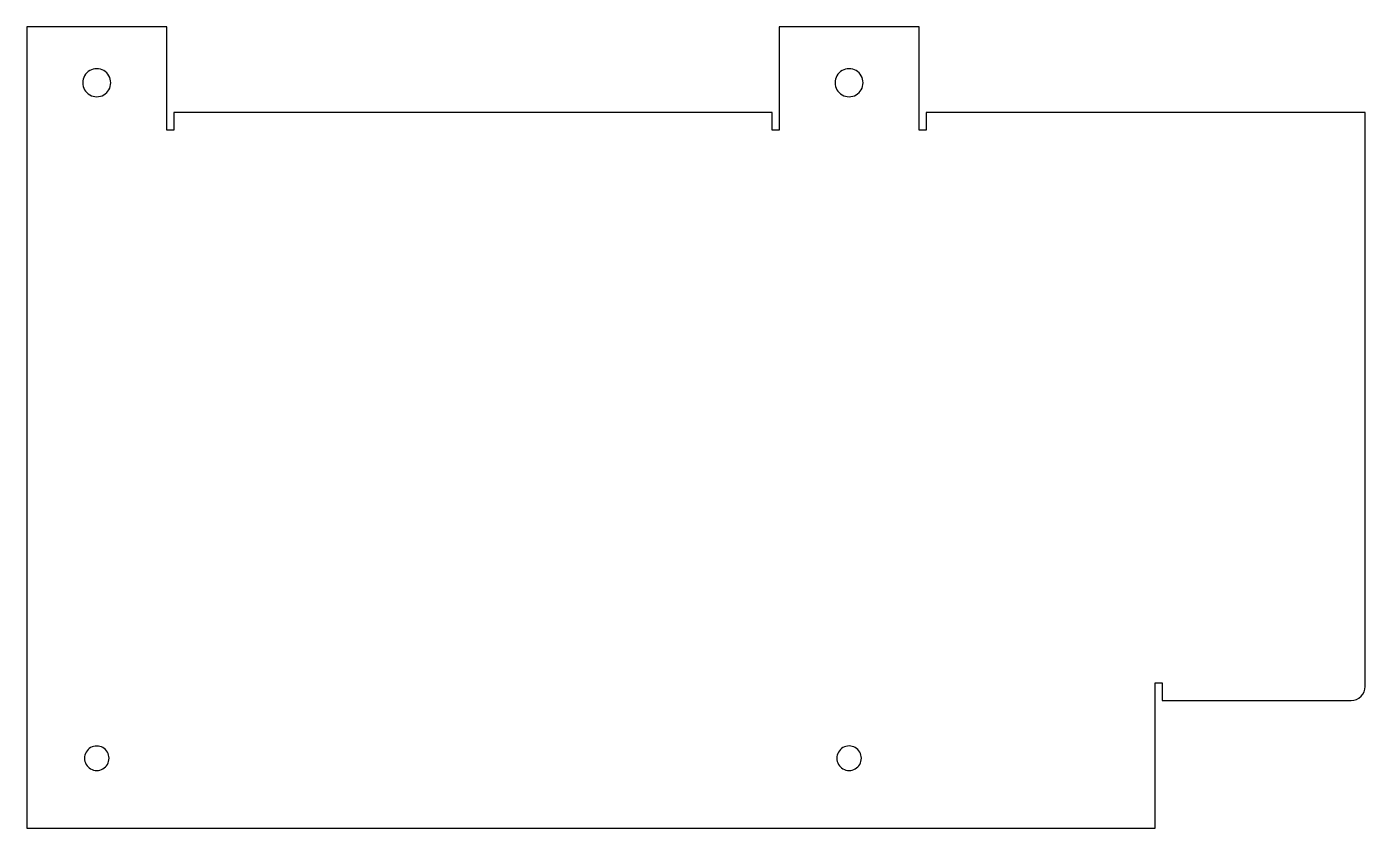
# Model space of a CAD drawing. Extents: x -158 to 33, y 249 to 363.
import ezdxf

# ---------------------------------------------------------------- set-up
doc = ezdxf.new("R2010")
doc.units = 0
doc.layers.add('Layer_1', color=7, linetype='CONTINUOUS')

msp = doc.modelspace()

# ---------------------------------------------------------------- linework, layer by layer
at = {"layer": 'Layer_1', "color": 7}
for p, q in [((-138.337025, 363.258124), (-158.337, 363.258124)), ((-158.337, 363.258124), (-158.337, 248.73437)), ((-138.337025, 348.496195), (-138.337025, 363.258124)), ((-30.837162, 363.258124), (-50.837136, 363.258124)), ((-50.837136, 363.258124), (-50.837136, 348.496195)), ((-30.837162, 348.496195), (-30.837162, 363.258124)), ((-146.337015, 355.258134), (-146.337015, 355.258134)), ((-38.837151, 355.258134), (-38.837151, 355.258134)), ((-51.837136, 350.996192), (-137.337026, 350.996192)), ((-137.337026, 350.996192), (-137.337026, 348.496195)), ((-51.837136, 348.496195), (-51.837136, 350.996192)), ((32.91276, 350.996192), (-29.837162, 350.996192)), ((-29.837162, 350.996192), (-29.837162, 348.496195)), ((32.91276, 268.996295), (32.91276, 350.996192)), ((-137.337026, 348.496195), (-138.337025, 348.496195)), ((-50.837136, 348.496195), (-51.837136, 348.496195)), ((-29.837162, 348.496195), (-30.837162, 348.496195)), ((2.912797, 248.73437), (2.912797, 269.496304)), ((2.912797, 269.496304), (3.912797, 269.496304)), ((3.912797, 269.496304), (3.912797, 266.996286)), ((3.912797, 266.996286), (30.912761, 266.996286)), ((-146.587015, 258.734364), (-146.587015, 258.734364)), ((-39.087151, 258.734364), (-39.087151, 258.734364)), ((-158.337, 248.73437), (2.912797, 248.73437))]:
    msp.add_line(p, q, dxfattribs=at)
for points in [[(-149.337011, 356.990183), (-149.955813, 356.632918), (-150.33701, 355.972665), (-150.33701, 355.258134)], [(-147.337014, 356.990183), (-147.955815, 357.347448), (-148.71821, 357.347448), (-149.337011, 356.990183)], [(-146.337015, 355.258134), (-146.337015, 355.972665), (-146.718212, 356.632918), (-147.337014, 356.990183)], [(-41.837148, 356.990183), (-42.455949, 356.632918), (-42.837146, 355.972665), (-42.837146, 355.258134)], [(-39.83715, 356.990183), (-40.455952, 357.347448), (-41.218346, 357.347448), (-41.837148, 356.990183)], [(-38.837151, 355.258134), (-38.837151, 355.972665), (-39.218349, 356.632918), (-39.83715, 356.990183)], [(-150.33701, 355.258134), (-150.33701, 354.543604), (-149.955813, 353.883351), (-149.337011, 353.526086)], [(-147.337014, 353.526086), (-146.718212, 353.883351), (-146.337015, 354.543604), (-146.337015, 355.258134)], [(-42.837146, 355.258134), (-42.837146, 354.543604), (-42.455949, 353.883351), (-41.837148, 353.526086)], [(-39.83715, 353.526086), (-39.218349, 353.883351), (-38.837151, 354.543604), (-38.837151, 355.258134)], [(-149.337011, 353.526086), (-148.71821, 353.168821), (-147.955815, 353.168821), (-147.337014, 353.526086)], [(-41.837148, 353.526086), (-41.218346, 353.168821), (-40.455952, 353.168821), (-39.83715, 353.526086)], [(32.326978, 267.582075), (32.702051, 267.95715), (32.912763, 268.465861), (32.91276, 268.996295)], [(30.912761, 266.996286), (31.443196, 266.996285), (31.951905, 267.207), (32.326978, 267.582075)], [(-149.212012, 260.249907), (-149.753463, 259.9373), (-150.08701, 259.359578), (-150.08701, 258.734364)], [(-147.462014, 260.249907), (-148.003465, 260.562514), (-148.67056, 260.562514), (-149.212012, 260.249907)], [(-146.587015, 258.734364), (-146.587015, 259.359578), (-146.920562, 259.9373), (-147.462014, 260.249907)], [(-41.712628, 260.251295), (-42.254323, 259.938318), (-42.58774, 259.359975), (-42.587144, 258.734364)], [(-39.961668, 260.251295), (-40.503363, 260.564273), (-41.170932, 260.564273), (-41.712628, 260.251295)], [(-39.087151, 258.734364), (-39.086555, 259.359975), (-39.419972, 259.938318), (-39.961668, 260.251295)], [(-150.08701, 258.734364), (-150.08701, 258.10915), (-149.753463, 257.531428), (-149.212012, 257.218821)], [(-147.462014, 257.218821), (-146.920562, 257.531428), (-146.587015, 258.10915), (-146.587015, 258.734364)], [(-42.587144, 258.734364), (-42.58774, 258.108753), (-42.254323, 257.53041), (-41.712628, 257.217433)], [(-39.961668, 257.217433), (-39.419972, 257.53041), (-39.086555, 258.108753), (-39.087151, 258.734364)], [(-149.212012, 257.218821), (-148.67056, 256.906214), (-148.003465, 256.906214), (-147.462014, 257.218821)], [(-41.712628, 257.217433), (-41.170932, 256.904455), (-40.503363, 256.904455), (-39.961668, 257.217433)]]:
    msp.add_open_spline(points, degree=3, dxfattribs=at)

doc.saveas('drawing.dxf')
